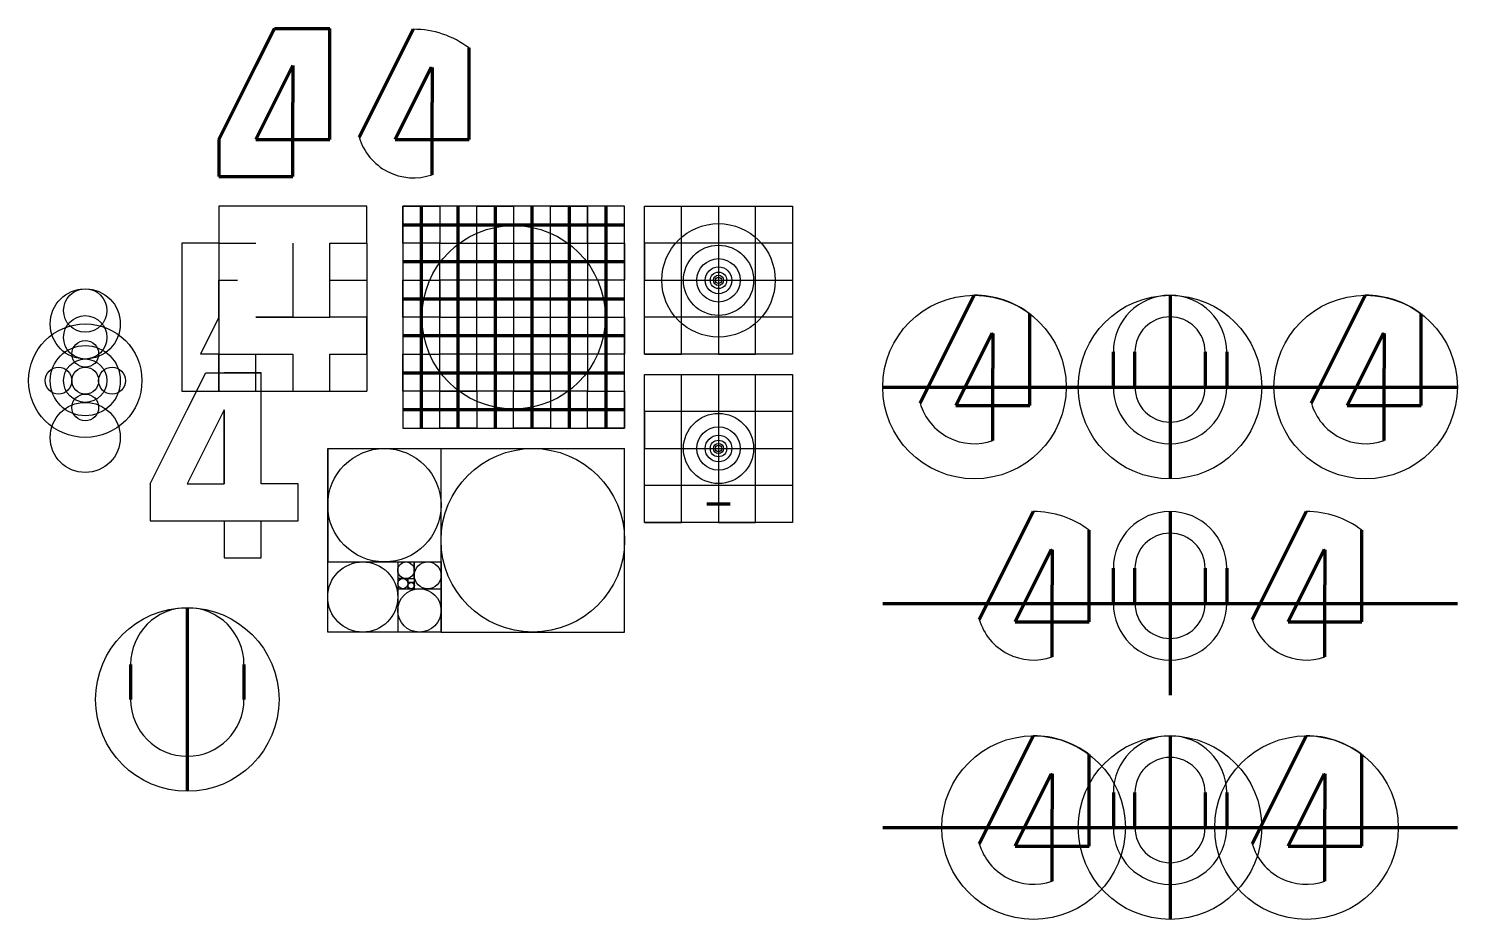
# Model space of a CAD drawing. Header units: millimetres. Extents: x 3325 to 3712, y 1940 to 2181.
import ezdxf

# ---------------------------------------------------------------- set-up
doc = ezdxf.new("R2010")
doc.units = ezdxf.units.MM
for name, color, linetype in [('Layer1', 6, 'Continuous'), ('Layer2', 70, 'Continuous'), ('Layer3', 30, 'Continuous')]:
    doc.layers.add(name, color=color, linetype=linetype)

msp = doc.modelspace()

# ---------------------------------------------------------------- linework, layer by layer
for p, q in [((3416.94, 2132.66), (3376.94, 2132.66)), ((3376.94, 2132.66), (3376.94, 2122.66)), ((3416.94, 2122.66), (3416.94, 2132.66)), ((3492.04, 2092.66), (3492.04, 2132.66)), ((3492.04, 2132.66), (3532.04, 2132.66)), ((3492.04, 2122.66), (3492.04, 2132.66)), ((3492.04, 2132.66), (3502.04, 2132.66)), ((3502.04, 2092.66), (3502.04, 2132.66)), ((3502.04, 2132.66), (3512.04, 2132.66)), ((3512.04, 2132.66), (3512.04, 2092.66)), ((3512.04, 2132.66), (3522.04, 2132.66)), ((3522.04, 2092.66), (3522.04, 2132.66)), ((3532.04, 2132.66), (3532.04, 2092.66)), ((3532.04, 2132.66), (3532.04, 2122.66)), ((3376.94, 2122.66), (3366.94, 2122.66)), ((3366.94, 2122.66), (3366.94, 2082.66)), ((3376.94, 2122.66), (3376.94, 2082.66)), ((3376.94, 2122.66), (3386.94, 2122.66)), ((3396.94, 2122.66), (3396.94, 2102.66)), ((3406.94, 2122.66), (3416.94, 2122.66)), ((3406.94, 2102.66), (3406.94, 2122.66)), ((3416.94, 2122.66), (3416.94, 2082.66)), ((3436.64, 2082.66), (3436.64, 2122.66)), ((3436.64, 2122.66), (3476.64, 2122.66)), ((3436.64, 2112.66), (3436.64, 2122.66)), ((3436.64, 2122.66), (3446.64, 2122.66)), ((3446.64, 2082.66), (3446.64, 2122.66)), ((3446.64, 2122.66), (3456.64, 2122.66)), ((3456.64, 2122.66), (3456.64, 2082.66)), ((3456.64, 2122.66), (3466.64, 2122.66)), ((3466.64, 2082.66), (3466.64, 2122.66)), ((3476.64, 2122.66), (3476.64, 2082.66)), ((3476.64, 2122.66), (3476.64, 2112.66)), ((3532.04, 2122.66), (3492.04, 2122.66)), ((3492.04, 2122.66), (3492.04, 2112.66)), ((3532.04, 2122.66), (3532.04, 2112.66)), ((3376.94, 2102.66), (3376.94, 2112.66)), ((3376.94, 2112.66), (3381.94, 2112.66)), ((3406.94, 2112.66), (3416.94, 2112.66)), ((3476.64, 2112.66), (3436.64, 2112.66)), ((3436.64, 2112.66), (3436.64, 2102.66)), ((3476.64, 2112.66), (3476.64, 2102.66)), ((3492.04, 2112.66), (3532.04, 2112.66)), ((3492.04, 2102.66), (3492.04, 2112.66)), ((3532.04, 2112.66), (3532.04, 2102.66)), ((3376.94, 2102.66), (3371.94, 2092.66)), ((3396.94, 2102.66), (3386.94, 2102.66)), ((3386.94, 2102.66), (3406.94, 2102.66)), ((3416.94, 2102.66), (3406.94, 2102.66)), ((3416.94, 2092.66), (3416.94, 2102.66)), ((3436.64, 2102.66), (3476.64, 2102.66)), ((3436.64, 2092.66), (3436.64, 2102.66)), ((3476.64, 2102.66), (3476.64, 2092.66)), ((3532.04, 2102.66), (3492.04, 2102.66)), ((3532.04, 2102.66), (3532.04, 2092.66)), ((3376.94, 2092.66), (3371.94, 2092.66)), ((3376.94, 2082.66), (3376.94, 2092.66)), ((3376.94, 2092.66), (3396.94, 2092.66)), ((3386.94, 2082.66), (3386.94, 2092.66)), ((3396.94, 2092.66), (3396.94, 2082.66)), ((3406.94, 2082.66), (3406.94, 2092.66)), ((3406.94, 2092.66), (3416.94, 2092.66)), ((3476.64, 2092.66), (3436.64, 2092.66)), ((3476.64, 2092.66), (3476.64, 2082.66)), ((3532.04, 2092.66), (3492.04, 2092.66)), ((3492.04, 2092.66), (3502.04, 2092.66)), ((3512.04, 2092.66), (3502.04, 2092.66)), ((3512.04, 2092.66), (3522.04, 2092.66)), ((3532.04, 2092.66), (3522.04, 2092.66)), ((3492.04, 2047.21), (3492.04, 2087.21)), ((3492.04, 2087.21), (3532.04, 2087.21)), ((3492.04, 2077.21), (3492.04, 2087.21)), ((3492.04, 2087.21), (3502.04, 2087.21)), ((3502.04, 2047.21), (3502.04, 2087.21)), ((3502.04, 2087.21), (3512.04, 2087.21)), ((3512.04, 2087.21), (3512.04, 2047.21)), ((3512.04, 2087.21), (3522.04, 2087.21)), ((3522.04, 2047.21), (3522.04, 2087.21)), ((3532.04, 2087.21), (3532.04, 2047.21)), ((3532.04, 2087.21), (3532.04, 2077.21)), ((3366.94, 2082.66), (3376.94, 2082.66)), ((3376.94, 2082.66), (3386.94, 2082.66)), ((3386.94, 2082.66), (3416.94, 2082.66)), ((3396.94, 2082.66), (3406.94, 2082.66)), ((3476.64, 2082.66), (3436.64, 2082.66)), ((3436.64, 2082.66), (3446.64, 2082.66)), ((3456.64, 2082.66), (3446.64, 2082.66)), ((3456.64, 2082.66), (3466.64, 2082.66)), ((3476.64, 2082.66), (3466.64, 2082.66)), ((3532.04, 2077.21), (3492.04, 2077.21)), ((3492.04, 2077.21), (3492.04, 2067.21)), ((3532.04, 2077.21), (3532.04, 2067.21)), ((3406.35, 2017.59), (3406.35, 2067.21)), ((3406.35, 2067.21), (3437.02, 2067.21)), ((3406.35, 2067.21), (3406.35, 2036.55)), ((3437.02, 2017.59), (3437.02, 2067.21)), ((3437.02, 2067.21), (3486.64, 2067.21)), ((3486.64, 2017.59), (3486.64, 2067.21)), ((3492.04, 2067.21), (3532.04, 2067.21)), ((3492.04, 2057.21), (3492.04, 2067.21)), ((3532.04, 2067.21), (3532.04, 2057.21)), ((3532.04, 2057.21), (3492.04, 2057.21)), ((3532.04, 2057.21), (3532.04, 2047.21)), ((3532.04, 2047.21), (3492.04, 2047.21)), ((3492.04, 2047.21), (3502.04, 2047.21)), ((3512.04, 2047.21), (3502.04, 2047.21)), ((3512.04, 2047.21), (3522.04, 2047.21)), ((3532.04, 2047.21), (3522.04, 2047.21)), ((3406.35, 2036.55), (3437.02, 2036.55)), ((3406.35, 2036.55), (3425.31, 2036.55)), ((3406.35, 2017.59), (3406.35, 2036.55)), ((3425.31, 2036.55), (3425.31, 2017.59)), ((3425.31, 2036.55), (3425.31, 2032.07)), ((3429.78, 2036.55), (3429.78, 2029.31)), ((3429.78, 2032.07), (3429.78, 2036.55)), ((3429.78, 2036.55), (3437.02, 2036.55)), ((3437.02, 2036.55), (3437.02, 2029.31)), ((3437.02, 2036.55), (3437.02, 2029.31)), ((3425.31, 2032.07), (3429.78, 2032.07)), ((3425.31, 2032.07), (3429.78, 2032.07)), ((3428.07, 2032.07), (3425.31, 2032.07)), ((3425.31, 2032.07), (3425.31, 2029.31)), ((3425.31, 2029.31), (3437.02, 2029.31)), ((3428.07, 2032.07), (3428.07, 2029.31)), ((3428.07, 2031.02), (3428.07, 2032.07)), ((3428.07, 2031.02), (3429.78, 2031.02)), ((3428.07, 2031.02), (3428.07, 2029.31)), ((3429.78, 2031.02), (3428.07, 2031.02)), ((3428.07, 2029.31), (3429.78, 2029.31)), ((3429.78, 2029.31), (3429.78, 2031.02)), ((3437.02, 2029.31), (3437.02, 2017.59)), ((3437.02, 2017.59), (3406.35, 2017.59)), ((3425.31, 2017.59), (3406.35, 2017.59)), ((3437.02, 2017.59), (3425.31, 2017.59)), ((3437.02, 2017.59), (3486.64, 2017.59))]:
    msp.add_line(p, q)
at = {"lineweight": 100}
msp.add_line((3508.87, 2052.21), (3515.22, 2052.21), dxfattribs=at)
for centre, radius in [((3456.64, 2102.66), 24.81), ((3512.04, 2112.66), 15.33), ((3512.04, 2112.66), 9.48), ((3512.04, 2112.66), 5.86), ((3512.04, 2112.66), 3.62), ((3512.04, 2112.66), 2.24), ((3512.04, 2112.66), 1.38), ((3512.04, 2112.66), 0.854), ((3340.8, 2100.87), 9.48), ((3340.8, 2104.49), 5.86), ((3340.8, 2097.25), 5.86), ((3340.8, 2085.54), 15.33), ((3340.8, 2085.54), 9.48), ((3340.8, 2092.78), 3.62), ((3340.8, 2085.54), 5.86), ((3333.56, 2085.54), 3.62), ((3340.8, 2085.54), 3.62), ((3348.04, 2085.54), 3.62), ((3340.8, 2070.2), 9.48), ((3340.8, 2078.3), 3.62), ((3512.04, 2067.21), 9.48), ((3512.04, 2067.21), 5.86), ((3421.69, 2051.88), 15.33), ((3461.83, 2042.4), 24.81), ((3512.04, 2067.21), 3.62), ((3512.04, 2067.21), 2.24), ((3512.04, 2067.21), 1.38), ((3512.04, 2067.21), 0.854), ((3415.83, 2027.07), 9.48), ((3427.54, 2034.31), 2.24), ((3433.4, 2032.93), 3.62), ((3426.69, 2030.69), 1.38), ((3431.16, 2023.45), 5.86), ((3428.93, 2030.16), 0.854)]:
    msp.add_circle(centre, radius)
at = {"layer": 'Layer1'}
for p, q in [((3436.64, 2132.66), (3426.64, 2132.66)), ((3426.64, 2132.66), (3426.64, 2072.66)), ((3426.64, 2122.66), (3426.64, 2132.66)), ((3426.64, 2132.66), (3436.64, 2132.66)), ((3476.64, 2132.66), (3436.64, 2132.66)), ((3436.64, 2132.66), (3436.64, 2122.66)), ((3436.64, 2132.66), (3436.64, 2122.66)), ((3446.64, 2122.66), (3446.64, 2132.66)), ((3446.64, 2132.66), (3456.64, 2132.66)), ((3456.64, 2132.66), (3456.64, 2122.66)), ((3466.64, 2122.66), (3466.64, 2132.66)), ((3466.64, 2132.66), (3476.64, 2132.66)), ((3476.64, 2122.66), (3476.64, 2132.66)), ((3486.64, 2132.66), (3476.64, 2132.66)), ((3476.64, 2132.66), (3476.64, 2122.66)), ((3476.64, 2132.66), (3476.64, 2122.66)), ((3486.64, 2072.66), (3486.64, 2132.66)), ((3436.64, 2122.66), (3426.64, 2122.66)), ((3476.64, 2122.66), (3486.64, 2122.66)), ((3486.64, 2122.66), (3486.64, 2112.66)), ((3426.64, 2102.66), (3426.64, 2112.66)), ((3426.64, 2112.66), (3436.64, 2112.66)), ((3486.64, 2112.66), (3476.64, 2112.66)), ((3436.64, 2102.66), (3426.64, 2102.66)), ((3476.64, 2102.66), (3486.64, 2102.66)), ((3486.64, 2102.66), (3486.64, 2092.66)), ((3426.64, 2082.66), (3426.64, 2092.66)), ((3426.64, 2092.66), (3436.64, 2092.66)), ((3486.64, 2092.66), (3476.64, 2092.66)), ((3368.37, 2077.68), (3373.37, 2087.68)), ((3373.37, 2087.68), (3388.37, 2087.68)), ((3388.37, 2087.68), (3378.37, 2087.68)), ((3388.37, 2077.68), (3388.37, 2087.68)), ((3436.64, 2082.66), (3426.64, 2082.66)), ((3436.64, 2072.66), (3436.64, 2082.66)), ((3446.64, 2082.66), (3446.64, 2072.66)), ((3456.64, 2072.66), (3456.64, 2082.66)), ((3466.64, 2082.66), (3466.64, 2072.66)), ((3476.64, 2082.66), (3486.64, 2082.66)), ((3476.64, 2072.66), (3476.64, 2082.66)), ((3486.64, 2082.66), (3486.64, 2072.66)), ((3358.37, 2057.68), (3368.37, 2077.68)), ((3378.37, 2077.68), (3368.37, 2057.68)), ((3378.37, 2057.68), (3378.37, 2077.68)), ((3378.37, 2077.68), (3378.37, 2057.68)), ((3378.37, 2057.68), (3378.37, 2077.68)), ((3388.37, 2057.68), (3388.37, 2077.68)), ((3426.64, 2072.66), (3436.64, 2072.66)), ((3436.64, 2072.66), (3486.64, 2072.66)), ((3446.64, 2072.66), (3436.64, 2072.66)), ((3466.64, 2072.66), (3456.64, 2072.66)), ((3486.64, 2072.66), (3476.64, 2072.66)), ((3358.37, 2057.68), (3358.37, 2047.68)), ((3368.37, 2057.68), (3378.37, 2057.68)), ((3398.37, 2057.68), (3388.37, 2057.68)), ((3398.37, 2047.68), (3398.37, 2057.68)), ((3358.37, 2047.68), (3368.37, 2047.68)), ((3368.37, 2047.68), (3378.37, 2047.68)), ((3368.37, 2047.68), (3398.37, 2047.68)), ((3378.37, 2047.68), (3378.37, 2037.68)), ((3388.37, 2037.68), (3388.37, 2047.68)), ((3378.37, 2037.68), (3388.37, 2037.68))]:
    msp.add_line(p, q, dxfattribs=at)
at = {"layer": 'Layer2', "lineweight": 100}
for p, q in [((3431.64, 2132.66), (3431.64, 2072.66)), ((3441.64, 2072.66), (3441.64, 2132.66)), ((3451.64, 2132.66), (3451.64, 2072.66)), ((3461.64, 2072.66), (3461.64, 2132.66)), ((3471.64, 2132.66), (3471.64, 2072.66)), ((3481.64, 2072.66), (3481.64, 2132.66)), ((3426.64, 2127.66), (3486.64, 2127.66)), ((3486.64, 2117.66), (3426.64, 2117.66)), ((3426.64, 2107.66), (3486.64, 2107.66)), ((3486.64, 2097.66), (3426.64, 2097.66)), ((3426.64, 2087.66), (3486.64, 2087.66)), ((3486.64, 2077.66), (3426.64, 2077.66))]:
    msp.add_line(p, q, dxfattribs=at)
at = {"layer": 'Layer3', "lineweight": 100}
for p, q in [((3386.94, 2170.69), (3391.94, 2180.69)), ((3391.94, 2180.69), (3406.94, 2180.69)), ((3406.94, 2170.69), (3406.94, 2180.69)), ((3424.57, 2170.69), (3429.48, 2180.5)), ((3444.57, 2170.69), (3444.57, 2175.45)), ((3386.94, 2170.69), (3376.94, 2150.69)), ((3396.94, 2170.69), (3386.94, 2150.69)), ((3396.94, 2170.69), (3396.94, 2160.69)), ((3406.94, 2150.69), (3406.94, 2170.69)), ((3424.57, 2170.69), (3414.88, 2151.31)), ((3434.35, 2170.26), (3424.57, 2150.69)), ((3434.57, 2170.18), (3434.57, 2160.69)), ((3444.57, 2150.69), (3444.57, 2170.69)), ((3396.94, 2150.69), (3396.94, 2160.69)), ((3434.57, 2150.69), (3434.57, 2160.69)), ((3376.94, 2150.69), (3376.94, 2140.69)), ((3386.94, 2150.69), (3396.94, 2150.69)), ((3396.94, 2140.69), (3396.94, 2150.69)), ((3396.94, 2150.69), (3406.94, 2150.69)), ((3424.57, 2150.69), (3434.57, 2150.69)), ((3434.57, 2141.2), (3434.57, 2150.69)), ((3434.57, 2150.69), (3444.57, 2150.69)), ((3376.94, 2140.69), (3396.94, 2140.69)), ((3576.24, 2098.82), (3581.14, 2108.63)), ((3634.14, 2108.63), (3634.14, 2083.82)), ((3682.04, 2098.82), (3686.94, 2108.63)), ((3596.24, 2098.82), (3596.24, 2103.58)), ((3702.04, 2098.82), (3702.04, 2103.58)), ((3576.24, 2098.82), (3566.55, 2079.44)), ((3586.02, 2098.39), (3576.24, 2078.82)), ((3586.24, 2098.32), (3586.24, 2088.82)), ((3596.24, 2078.82), (3596.24, 2098.82)), ((3682.04, 2098.82), (3672.34, 2079.44)), ((3691.82, 2098.39), (3682.04, 2078.82)), ((3692.04, 2098.32), (3692.04, 2088.82)), ((3702.04, 2078.82), (3702.04, 2098.82)), ((3618.8, 2093.3), (3618.8, 2083.82)), ((3624.66, 2083.82), (3624.66, 2093.3)), ((3643.61, 2093.3), (3643.61, 2083.82)), ((3649.47, 2093.3), (3649.47, 2083.82)), ((3586.24, 2078.82), (3586.24, 2088.82)), ((3692.04, 2078.82), (3692.04, 2088.82)), ((3556.43, 2083.82), (3711.84, 2083.82)), ((3634.14, 2083.82), (3634.14, 2059.02)), ((3576.24, 2078.82), (3586.24, 2078.82)), ((3586.24, 2069.33), (3586.24, 2078.82)), ((3586.24, 2078.82), (3596.24, 2078.82)), ((3682.04, 2078.82), (3692.04, 2078.82)), ((3692.04, 2069.33), (3692.04, 2078.82)), ((3692.04, 2078.82), (3702.04, 2078.82)), ((3592.24, 2040.36), (3597.14, 2050.17)), ((3634.14, 2050.17), (3634.14, 2025.36)), ((3666.04, 2040.36), (3670.94, 2050.17)), ((3612.24, 2040.36), (3612.24, 2045.12)), ((3686.04, 2040.36), (3686.04, 2045.12)), ((3592.24, 2040.36), (3582.55, 2020.98)), ((3612.24, 2020.36), (3612.24, 2040.36)), ((3666.04, 2040.36), (3656.34, 2020.98)), ((3686.04, 2020.36), (3686.04, 2040.36)), ((3602.02, 2039.93), (3592.24, 2020.36)), ((3602.24, 2039.85), (3602.24, 2030.36)), ((3675.82, 2039.93), (3666.04, 2020.36)), ((3676.04, 2039.85), (3676.04, 2030.36)), ((3618.8, 2034.84), (3618.8, 2025.36)), ((3624.66, 2025.36), (3624.66, 2034.84)), ((3643.61, 2034.84), (3643.61, 2025.36)), ((3649.47, 2034.84), (3649.47, 2025.36)), ((3602.24, 2020.36), (3602.24, 2030.36)), ((3676.04, 2020.36), (3676.04, 2030.36)), ((3556.43, 2025.36), (3711.84, 2025.36)), ((3634.14, 2025.36), (3634.14, 2000.55)), ((3368.39, 2024.18), (3368.39, 1999.37)), ((3592.24, 2020.36), (3602.24, 2020.36)), ((3602.24, 2010.87), (3602.24, 2020.36)), ((3602.24, 2020.36), (3612.24, 2020.36)), ((3666.04, 2020.36), (3676.04, 2020.36)), ((3676.04, 2010.87), (3676.04, 2020.36)), ((3676.04, 2020.36), (3686.04, 2020.36)), ((3353.05, 2008.85), (3353.05, 1999.37)), ((3383.72, 2008.85), (3383.72, 1999.37)), ((3368.39, 1999.37), (3368.39, 1974.56)), ((3592.24, 1979.75), (3597.15, 1989.56)), ((3634.14, 1989.56), (3634.14, 1964.75)), ((3666.04, 1979.75), (3670.94, 1989.56)), ((3612.24, 1979.75), (3612.24, 1984.51)), ((3686.04, 1979.75), (3686.04, 1984.51)), ((3592.24, 1979.75), (3582.55, 1960.37)), ((3602.03, 1979.32), (3592.24, 1959.75)), ((3602.24, 1979.25), (3602.24, 1969.75)), ((3612.24, 1959.75), (3612.24, 1979.75)), ((3666.04, 1979.75), (3656.35, 1960.37)), ((3675.82, 1979.32), (3666.04, 1959.75)), ((3676.04, 1979.25), (3676.04, 1969.75)), ((3686.04, 1959.75), (3686.04, 1979.75)), ((3618.81, 1974.23), (3618.81, 1964.75)), ((3624.66, 1964.75), (3624.66, 1974.23)), ((3643.61, 1974.23), (3643.61, 1964.75)), ((3649.47, 1974.23), (3649.47, 1964.75)), ((3602.24, 1959.75), (3602.24, 1969.75)), ((3676.04, 1959.75), (3676.04, 1969.75)), ((3556.43, 1964.75), (3711.85, 1964.75)), ((3634.14, 1964.75), (3634.14, 1939.94)), ((3592.24, 1959.75), (3602.24, 1959.75)), ((3602.24, 1950.26), (3602.24, 1959.75)), ((3602.24, 1959.75), (3612.24, 1959.75)), ((3666.04, 1959.75), (3676.04, 1959.75)), ((3676.04, 1950.26), (3676.04, 1959.75)), ((3676.04, 1959.75), (3686.04, 1959.75))]:
    msp.add_line(p, q, dxfattribs=at)
at = {"layer": 'Layer3'}
for centre in [(3581.24, 2083.82), (3634.14, 2083.82), (3687.04, 2083.82), (3368.39, 1999.37), (3597.24, 1964.75), (3634.14, 1964.75), (3671.04, 1964.75)]:
    msp.add_circle(centre, 24.81, dxfattribs=at)
for centre, radius, start, end in [((3429.57, 2155.69), 24.81, 52.7977, 90.2213), ((3429.57, 2155.69), 15.33, 70.9675, 71.8208), ((3429.57, 2155.69), 15.33, 196.6163, 289.0325), ((3581.24, 2083.82), 24.81, 52.7977, 90.2213), ((3634.14, 2093.3), 15.33, 0, 180), ((3687.04, 2083.82), 24.81, 52.7977, 90.2213), ((3634.14, 2093.3), 9.48, 0, 180), ((3581.24, 2083.82), 15.33, 70.9675, 71.8208), ((3687.04, 2083.82), 15.33, 70.9675, 71.8208), ((3634.14, 2083.82), 15.33, 180, 0), ((3634.14, 2083.82), 9.48, 180, 0), ((3581.24, 2083.82), 15.33, 196.6163, 289.0325), ((3687.04, 2083.82), 15.33, 196.6163, 289.0325), ((3597.24, 2025.36), 24.81, 52.7977, 90.2213), ((3634.14, 2034.84), 15.33, 0, 180), ((3671.04, 2025.36), 24.81, 52.7977, 90.2213), ((3634.14, 2034.84), 9.48, 0, 180), ((3597.24, 2025.36), 15.33, 70.9675, 71.8208), ((3671.04, 2025.36), 15.33, 70.9675, 71.8208), ((3634.14, 2025.36), 15.33, 180, 0), ((3634.14, 2025.36), 9.48, 180, 0), ((3368.39, 2008.85), 15.33, 0, 180), ((3597.24, 2025.36), 15.33, 196.6163, 289.0325), ((3671.04, 2025.36), 15.33, 196.6163, 289.0325), ((3368.39, 1999.37), 15.33, 180, 0), ((3597.24, 1964.75), 24.81, 52.7977, 90.2213), ((3634.14, 1974.23), 15.33, 0, 180), ((3671.04, 1964.75), 24.81, 52.7977, 90.2213), ((3634.14, 1974.23), 9.48, 0, 180), ((3597.24, 1964.75), 15.33, 70.9675, 71.8208), ((3671.04, 1964.75), 15.33, 70.9675, 71.8208), ((3634.14, 1964.75), 15.33, 180, 0), ((3634.14, 1964.75), 9.48, 180, 0), ((3597.24, 1964.75), 15.33, 196.6163, 289.0325), ((3671.04, 1964.75), 15.33, 196.6163, 289.0325)]:
    msp.add_arc(centre, radius, start, end, dxfattribs=at)

doc.saveas('drawing.dxf')
